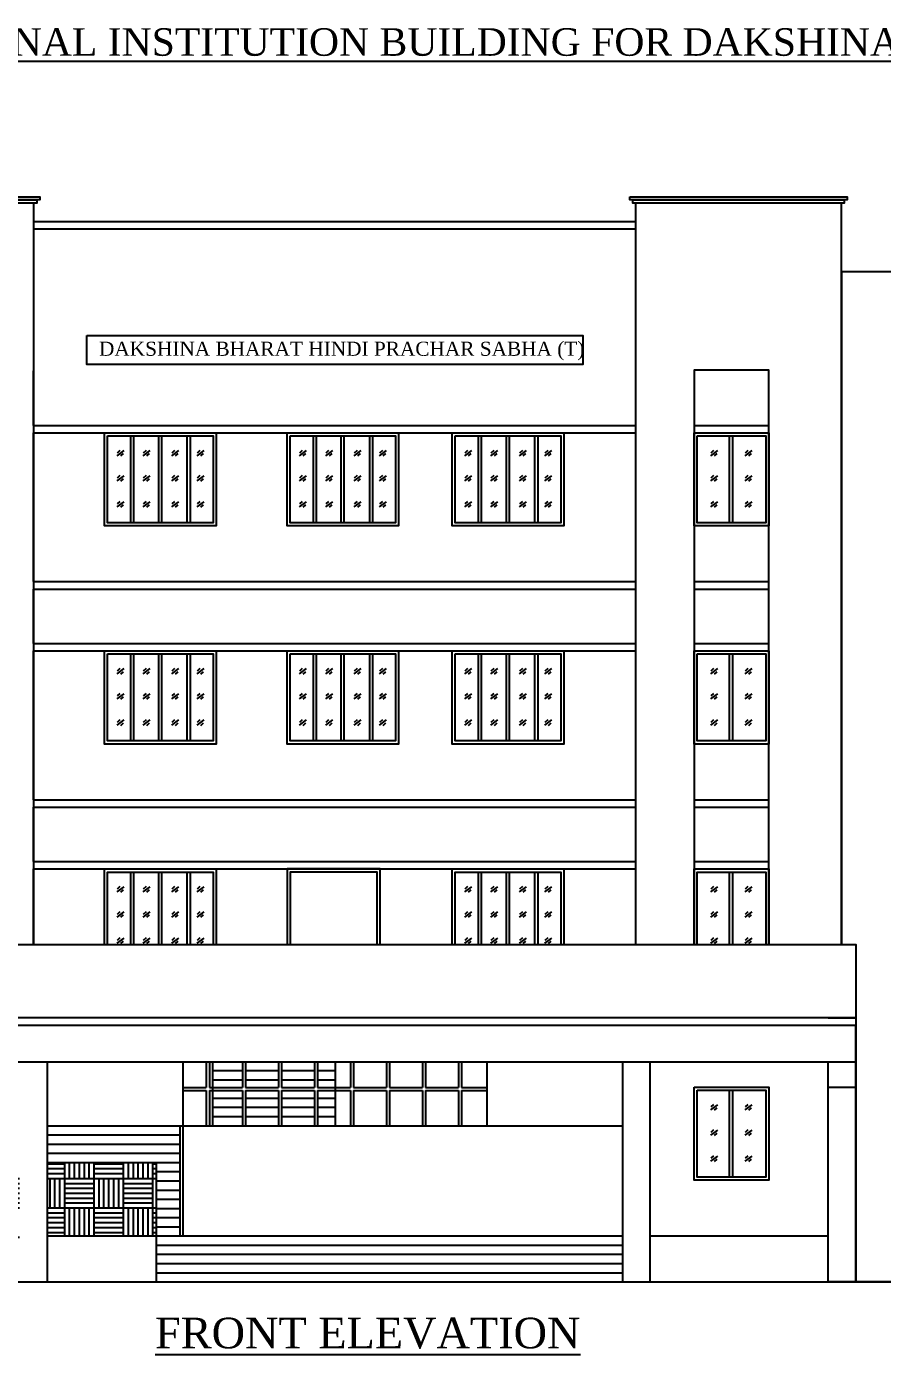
# Model space of a CAD drawing. Header units: metres. Extents: x -53 to 471, y -924 to -843.
# Drawn here: x 413.14 to 427.11, y -864.62 to -842.95 of the extents above; entities that cross this region are included whole.
import ezdxf

# ---------------------------------------------------------------- set-up
doc = ezdxf.new("R2010")
doc.units = ezdxf.units.M
doc.header["$MEASUREMENT"] = 0
doc.styles.add('Isa-', font='times.ttf')

msp = doc.modelspace()

# ---------------------------------------------------------------- hatches: boundary and pattern name
h = msp.add_hatch()
h.set_pattern_fill('AR-PARQ1', color=256, scale=0.04, style=0)
h.set_pattern_definition([(90, (0, 0.3327), (-0.48, 0.48), [0.48, -0.48]), (90, (0.08, 0.3327), (-0.48, 0.48), [0.48, -0.48]), (90, (0.16, 0.3327), (-0.48, 0.48), [0.48, -0.48]), (90, (0.24, 0.3327), (-0.48, 0.48), [0.48, -0.48]), (90, (0.32, 0.3327), (-0.48, 0.48), [0.48, -0.48]), (90, (0.4, 0.3327), (-0.48, 0.48), [0.48, -0.48]), (90, (0.48, 0.3327), (-0.48, 0.48), [0.48, -0.48]), (0, (0, 0.8127), (0.48, -0.48), [0.48, -0.48]), (0, (0, 0.8927), (0.48, -0.48), [0.48, -0.48]), (0, (0, 0.9727), (0.48, -0.48), [0.48, -0.48]), (0, (0, 1.0527), (0.48, -0.48), [0.48, -0.48]), (0, (0, 1.1327), (0.48, -0.48), [0.48, -0.48]), (0, (0, 1.2127), (0.48, -0.48), [0.48, -0.48]), (0, (0, 1.2927), (0.48, -0.48), [0.48, -0.48])])
h.paths.add_polyline_path([(404.30186, -863.43573), (409.67195, -862.98822), (409.67195, -861.78406), (404.25195, -862.23573), (404.25195, -863.43573)])
h.paths.add_polyline_path([(413.02195, -862.70905), (413.02195, -861.50489), (410.12195, -861.74656), (410.12195, -862.95072)])
h.paths.add_polyline_path([(413.47195, -861.48573), (413.47195, -862.68573), (415.25195, -862.68573), (415.25195, -861.48573)])

# ---------------------------------------------------------------- linework, layer by layer
at = {"color": 38, "ltscale": 3}
for p, q in [((409.90195, -845.72573), (413.25195, -845.72573)), ((423.08195, -845.72573), (426.43195, -845.72573))]:
    msp.add_line(p, q, dxfattribs=at)
for p, q in [((413.25195, -846.12573), (423.08195, -846.12573)), ((413.25195, -846.24573), (423.08195, -846.24573)), ((426.43195, -846.94573), (445.12195, -846.94573)), ((426.43195, -846.94573), (444.51195, -846.94573)), ((426.43195, -848.44573), (426.44195, -848.44573)), ((413.25195, -849.45573), (413.25195, -848.56573)), ((423.08195, -849.45573), (423.08195, -848.56573)), ((426.43195, -848.56573), (426.44195, -848.56573)), ((426.44195, -849.45573), (426.44195, -848.56573)), ((413.25195, -849.45573), (423.08195, -849.45573)), ((413.25195, -852.00573), (413.25195, -849.57573)), ((413.25195, -849.57573), (423.08195, -849.57573)), ((423.08195, -852.00573), (423.08195, -849.57573)), ((424.03195, -849.45573), (425.25195, -849.45573)), ((424.03195, -849.57573), (425.25195, -849.57573)), ((426.43195, -849.45573), (426.44195, -849.45573)), ((426.43195, -849.57573), (426.44195, -849.57573)), ((414.61966, -849.90071), (414.66504, -849.85832)), ((415.0474, -849.90071), (415.09278, -849.85832)), ((415.51385, -849.90071), (415.55924, -849.85832)), ((415.92734, -849.90071), (415.97273, -849.85832)), ((417.59789, -849.90071), (417.64328, -849.85832)), ((418.02563, -849.90071), (418.07101, -849.85832)), ((418.49209, -849.90071), (418.53747, -849.85832)), ((418.90558, -849.90071), (418.95096, -849.85832)), ((420.29466, -849.90071), (420.34004, -849.85832)), ((420.7224, -849.90071), (420.76778, -849.85832)), ((421.18885, -849.90071), (421.23424, -849.85832)), ((421.60234, -849.90071), (421.64773, -849.85832)), ((414.61414, -849.94972), (414.72851, -849.86554)), ((414.67294, -849.95393), (414.71734, -849.91549)), ((415.04188, -849.94972), (415.15625, -849.86554)), ((415.10068, -849.95393), (415.14508, -849.91549)), ((415.50834, -849.94972), (415.6227, -849.86554)), ((415.56713, -849.95393), (415.61153, -849.91549)), ((415.92183, -849.94972), (416.0362, -849.86554)), ((415.98062, -849.95393), (416.02502, -849.91549)), ((417.59238, -849.94972), (417.70675, -849.86554)), ((417.65117, -849.95393), (417.69557, -849.91549)), ((418.02011, -849.94972), (418.13448, -849.86554)), ((418.07891, -849.95393), (418.12331, -849.91549)), ((418.48657, -849.94972), (418.60094, -849.86554)), ((418.54536, -849.95393), (418.58977, -849.91549)), ((418.90006, -849.94972), (419.01443, -849.86554)), ((418.95885, -849.95393), (419.00326, -849.91549)), ((420.28914, -849.94972), (420.40351, -849.86554)), ((420.34794, -849.95393), (420.39234, -849.91549)), ((420.71688, -849.94972), (420.83125, -849.86554)), ((420.77568, -849.95393), (420.82008, -849.91549)), ((421.18334, -849.94972), (421.2977, -849.86554)), ((421.24213, -849.95393), (421.28653, -849.91549)), ((421.59683, -849.94972), (421.7112, -849.86554)), ((421.65562, -849.95393), (421.70002, -849.91549)), ((414.61414, -850.36058), (414.72851, -850.27641)), ((414.61966, -850.31157), (414.66504, -850.26919)), ((415.04188, -850.36058), (415.15625, -850.27641)), ((415.0474, -850.31157), (415.09278, -850.26919)), ((415.50834, -850.36058), (415.6227, -850.27641)), ((415.51385, -850.31157), (415.55924, -850.26919)), ((415.92183, -850.36058), (416.0362, -850.27641)), ((415.92734, -850.31157), (415.97273, -850.26919)), ((417.59238, -850.36058), (417.70675, -850.27641)), ((417.59789, -850.31157), (417.64328, -850.26919)), ((418.02011, -850.36058), (418.13448, -850.27641)), ((418.02563, -850.31157), (418.07101, -850.26919)), ((418.48657, -850.36058), (418.60094, -850.27641)), ((418.49209, -850.31157), (418.53747, -850.26919)), ((418.90006, -850.36058), (419.01443, -850.27641)), ((418.90558, -850.31157), (418.95096, -850.26919)), ((420.28914, -850.36058), (420.40351, -850.27641)), ((420.29466, -850.31157), (420.34004, -850.26919)), ((420.71688, -850.36058), (420.83125, -850.27641)), ((420.7224, -850.31157), (420.76778, -850.26919)), ((421.18334, -850.36058), (421.2977, -850.27641)), ((421.18885, -850.31157), (421.23424, -850.26919)), ((421.59683, -850.36058), (421.7112, -850.27641)), ((421.60234, -850.31157), (421.64773, -850.26919)), ((414.67294, -850.36479), (414.71734, -850.32636)), ((415.10068, -850.36479), (415.14508, -850.32636)), ((415.56713, -850.36479), (415.61153, -850.32636)), ((415.98062, -850.36479), (416.02502, -850.32636)), ((417.65117, -850.36479), (417.69557, -850.32636)), ((418.07891, -850.36479), (418.12331, -850.32636)), ((418.54536, -850.36479), (418.58977, -850.32636)), ((418.95885, -850.36479), (419.00326, -850.32636)), ((420.34794, -850.36479), (420.39234, -850.32636)), ((420.77568, -850.36479), (420.82008, -850.32636)), ((421.24213, -850.36479), (421.28653, -850.32636)), ((421.65562, -850.36479), (421.70002, -850.32636)), ((414.61414, -850.78688), (414.72851, -850.70271)), ((414.61966, -850.73787), (414.66504, -850.69548)), ((415.04188, -850.78688), (415.15625, -850.70271)), ((415.0474, -850.73787), (415.09278, -850.69548)), ((415.50834, -850.78688), (415.6227, -850.70271)), ((415.51385, -850.73787), (415.55924, -850.69548)), ((415.92183, -850.78688), (416.0362, -850.70271)), ((415.92734, -850.73787), (415.97273, -850.69548)), ((417.59238, -850.78688), (417.70675, -850.70271)), ((417.59789, -850.73787), (417.64328, -850.69548)), ((418.02011, -850.78688), (418.13448, -850.70271)), ((418.02563, -850.73787), (418.07101, -850.69548)), ((418.48657, -850.78688), (418.60094, -850.70271)), ((418.49209, -850.73787), (418.53747, -850.69548)), ((418.90006, -850.78688), (419.01443, -850.70271)), ((418.90558, -850.73787), (418.95096, -850.69548)), ((420.28914, -850.78688), (420.40351, -850.70271)), ((420.29466, -850.73787), (420.34004, -850.69548)), ((420.71688, -850.78688), (420.83125, -850.70271)), ((420.7224, -850.73787), (420.76778, -850.69548)), ((421.18334, -850.78688), (421.2977, -850.70271)), ((421.18885, -850.73787), (421.23424, -850.69548)), ((421.59683, -850.78688), (421.7112, -850.70271)), ((421.60234, -850.73787), (421.64773, -850.69548)), ((414.67294, -850.79109), (414.71734, -850.75265)), ((415.10068, -850.79109), (415.14508, -850.75265)), ((415.56713, -850.79109), (415.61153, -850.75265)), ((415.98062, -850.79109), (416.02502, -850.75265)), ((417.65117, -850.79109), (417.69557, -850.75265)), ((418.07891, -850.79109), (418.12331, -850.75265)), ((418.54536, -850.79109), (418.58977, -850.75265)), ((418.95885, -850.79109), (419.00326, -850.75265)), ((420.34794, -850.79109), (420.39234, -850.75265)), ((420.77568, -850.79109), (420.82008, -850.75265)), ((421.24213, -850.79109), (421.28653, -850.75265)), ((421.65562, -850.79109), (421.70002, -850.75265)), ((413.25195, -852.00573), (423.08195, -852.00573)), ((424.03195, -852.00573), (425.25195, -852.00573)), ((426.43195, -852.00573), (426.44195, -852.00573)), ((413.25195, -853.01573), (413.25195, -852.12573)), ((413.25195, -852.12573), (423.08195, -852.12573)), ((423.08195, -853.01573), (423.08195, -852.12573)), ((424.03195, -852.12573), (425.25195, -852.12573)), ((426.43195, -852.12573), (426.44195, -852.12573)), ((413.25195, -853.01573), (423.08195, -853.01573)), ((424.03195, -853.01573), (425.25195, -853.01573)), ((426.43195, -853.01573), (426.44195, -853.01573)), ((413.25195, -855.56573), (413.25195, -853.13573)), ((413.25195, -853.13573), (423.08195, -853.13573)), ((423.08195, -855.56573), (423.08195, -853.13573)), ((424.03195, -853.13573), (425.25195, -853.13573)), ((426.43195, -853.13573), (426.44195, -853.13573)), ((414.61414, -853.50972), (414.72851, -853.42554)), ((414.61966, -853.46071), (414.66504, -853.41832)), ((414.67294, -853.51393), (414.71734, -853.47549)), ((415.04188, -853.50972), (415.15625, -853.42554)), ((415.0474, -853.46071), (415.09278, -853.41832)), ((415.10068, -853.51393), (415.14508, -853.47549)), ((415.50834, -853.50972), (415.6227, -853.42554)), ((415.51385, -853.46071), (415.55924, -853.41832)), ((415.56713, -853.51393), (415.61153, -853.47549)), ((415.92183, -853.50972), (416.0362, -853.42554)), ((415.92734, -853.46071), (415.97273, -853.41832)), ((415.98062, -853.51393), (416.02502, -853.47549)), ((417.59238, -853.50972), (417.70675, -853.42554)), ((417.59789, -853.46071), (417.64328, -853.41832)), ((417.65117, -853.51393), (417.69557, -853.47549)), ((418.02011, -853.50972), (418.13448, -853.42554)), ((418.02563, -853.46071), (418.07101, -853.41832)), ((418.07891, -853.51393), (418.12331, -853.47549)), ((418.48657, -853.50972), (418.60094, -853.42554)), ((418.49209, -853.46071), (418.53747, -853.41832)), ((418.54536, -853.51393), (418.58977, -853.47549)), ((418.90006, -853.50972), (419.01443, -853.42554)), ((418.90558, -853.46071), (418.95096, -853.41832)), ((418.95885, -853.51393), (419.00326, -853.47549)), ((420.28914, -853.50972), (420.40351, -853.42554)), ((420.29466, -853.46071), (420.34004, -853.41832)), ((420.34794, -853.51393), (420.39234, -853.47549)), ((420.71688, -853.50972), (420.83125, -853.42554)), ((420.7224, -853.46071), (420.76778, -853.41832)), ((420.77568, -853.51393), (420.82008, -853.47549)), ((421.18334, -853.50972), (421.2977, -853.42554)), ((421.18885, -853.46071), (421.23424, -853.41832)), ((421.24213, -853.51393), (421.28653, -853.47549)), ((421.59683, -853.50972), (421.7112, -853.42554)), ((421.60234, -853.46071), (421.64773, -853.41832)), ((421.65562, -853.51393), (421.70002, -853.47549)), ((414.61414, -853.92058), (414.72851, -853.83641)), ((414.61966, -853.87157), (414.66504, -853.82919)), ((414.67294, -853.92479), (414.71734, -853.88636)), ((415.04188, -853.92058), (415.15625, -853.83641)), ((415.0474, -853.87157), (415.09278, -853.82919)), ((415.10068, -853.92479), (415.14508, -853.88636)), ((415.50834, -853.92058), (415.6227, -853.83641)), ((415.51385, -853.87157), (415.55924, -853.82919)), ((415.56713, -853.92479), (415.61153, -853.88636)), ((415.92183, -853.92058), (416.0362, -853.83641)), ((415.92734, -853.87157), (415.97273, -853.82919)), ((415.98062, -853.92479), (416.02502, -853.88636)), ((417.59238, -853.92058), (417.70675, -853.83641)), ((417.59789, -853.87157), (417.64328, -853.82919)), ((417.65117, -853.92479), (417.69557, -853.88636)), ((418.02011, -853.92058), (418.13448, -853.83641)), ((418.02563, -853.87157), (418.07101, -853.82919)), ((418.07891, -853.92479), (418.12331, -853.88636)), ((418.48657, -853.92058), (418.60094, -853.83641)), ((418.49209, -853.87157), (418.53747, -853.82919)), ((418.54536, -853.92479), (418.58977, -853.88636)), ((418.90006, -853.92058), (419.01443, -853.83641)), ((418.90558, -853.87157), (418.95096, -853.82919)), ((418.95885, -853.92479), (419.00326, -853.88636)), ((420.28914, -853.92058), (420.40351, -853.83641)), ((420.29466, -853.87157), (420.34004, -853.82919)), ((420.34794, -853.92479), (420.39234, -853.88636)), ((420.71688, -853.92058), (420.83125, -853.83641)), ((420.7224, -853.87157), (420.76778, -853.82919)), ((420.77568, -853.92479), (420.82008, -853.88636)), ((421.18334, -853.92058), (421.2977, -853.83641)), ((421.18885, -853.87157), (421.23424, -853.82919)), ((421.24213, -853.92479), (421.28653, -853.88636)), ((421.59683, -853.92058), (421.7112, -853.83641)), ((421.60234, -853.87157), (421.64773, -853.82919)), ((421.65562, -853.92479), (421.70002, -853.88636)), ((414.61414, -854.34688), (414.72851, -854.26271)), ((414.61966, -854.29787), (414.66504, -854.25548)), ((414.67294, -854.35109), (414.71734, -854.31265)), ((415.04188, -854.34688), (415.15625, -854.26271)), ((415.0474, -854.29787), (415.09278, -854.25548)), ((415.10068, -854.35109), (415.14508, -854.31265)), ((415.50834, -854.34688), (415.6227, -854.26271)), ((415.51385, -854.29787), (415.55924, -854.25548)), ((415.56713, -854.35109), (415.61153, -854.31265)), ((415.92183, -854.34688), (416.0362, -854.26271)), ((415.92734, -854.29787), (415.97273, -854.25548)), ((415.98062, -854.35109), (416.02502, -854.31265)), ((417.59238, -854.34688), (417.70675, -854.26271)), ((417.59789, -854.29787), (417.64328, -854.25548)), ((417.65117, -854.35109), (417.69557, -854.31265)), ((418.02011, -854.34688), (418.13448, -854.26271)), ((418.02563, -854.29787), (418.07101, -854.25548)), ((418.07891, -854.35109), (418.12331, -854.31265)), ((418.48657, -854.34688), (418.60094, -854.26271)), ((418.49209, -854.29787), (418.53747, -854.25548)), ((418.54536, -854.35109), (418.58977, -854.31265)), ((418.90006, -854.34688), (419.01443, -854.26271)), ((418.90558, -854.29787), (418.95096, -854.25548)), ((418.95885, -854.35109), (419.00326, -854.31265)), ((420.28914, -854.34688), (420.40351, -854.26271)), ((420.29466, -854.29787), (420.34004, -854.25548)), ((420.34794, -854.35109), (420.39234, -854.31265)), ((420.71688, -854.34688), (420.83125, -854.26271)), ((420.7224, -854.29787), (420.76778, -854.25548)), ((420.77568, -854.35109), (420.82008, -854.31265)), ((421.18334, -854.34688), (421.2977, -854.26271)), ((421.18885, -854.29787), (421.23424, -854.25548)), ((421.24213, -854.35109), (421.28653, -854.31265)), ((421.59683, -854.34688), (421.7112, -854.26271)), ((421.60234, -854.29787), (421.64773, -854.25548)), ((421.65562, -854.35109), (421.70002, -854.31265)), ((413.25195, -855.56573), (423.08195, -855.56573)), ((413.25195, -855.68573), (423.08195, -855.68573)), ((413.25195, -856.57573), (413.25195, -855.68573)), ((423.08195, -856.57573), (423.08195, -855.68573)), ((424.03195, -855.56573), (425.25195, -855.56573)), ((424.03195, -855.68573), (425.25195, -855.68573)), ((426.43195, -855.56573), (426.44195, -855.56573)), ((426.43195, -855.68573), (426.44195, -855.68573)), ((413.25195, -856.57573), (423.08195, -856.57573)), ((424.03195, -856.57573), (425.25195, -856.57573)), ((426.43195, -856.57573), (426.44195, -856.57573)), ((413.25195, -857.92573), (413.25195, -856.69573)), ((413.25195, -856.69573), (423.08195, -856.69573)), ((423.08195, -857.92573), (423.08195, -856.69573)), ((424.03195, -856.69573), (425.25195, -856.69573)), ((426.43195, -856.69573), (426.44195, -856.69573)), ((414.61414, -857.06972), (414.72851, -856.98554)), ((414.61966, -857.02071), (414.66504, -856.97832)), ((415.04188, -857.06972), (415.15625, -856.98554)), ((415.0474, -857.02071), (415.09278, -856.97832)), ((415.50834, -857.06972), (415.6227, -856.98554)), ((415.51385, -857.02071), (415.55924, -856.97832)), ((415.92183, -857.06972), (416.0362, -856.98554)), ((415.92734, -857.02071), (415.97273, -856.97832)), ((420.28914, -857.06972), (420.40351, -856.98554)), ((420.29466, -857.02071), (420.34004, -856.97832)), ((420.71688, -857.06972), (420.83125, -856.98554)), ((420.7224, -857.02071), (420.76778, -856.97832)), ((421.18334, -857.06972), (421.2977, -856.98554)), ((421.18885, -857.02071), (421.23424, -856.97832)), ((421.59683, -857.06972), (421.7112, -856.98554)), ((421.60234, -857.02071), (421.64773, -856.97832)), ((414.67294, -857.07393), (414.71734, -857.03549)), ((415.10068, -857.07393), (415.14508, -857.03549)), ((415.56713, -857.07393), (415.61153, -857.03549)), ((415.98062, -857.07393), (416.02502, -857.03549)), ((420.34794, -857.07393), (420.39234, -857.03549)), ((420.77568, -857.07393), (420.82008, -857.03549)), ((421.24213, -857.07393), (421.28653, -857.03549)), ((421.65562, -857.07393), (421.70002, -857.03549)), ((414.61414, -857.48058), (414.72851, -857.39641)), ((414.61966, -857.43157), (414.66504, -857.38919)), ((414.67294, -857.48479), (414.71734, -857.44636)), ((415.04188, -857.48058), (415.15625, -857.39641)), ((415.0474, -857.43157), (415.09278, -857.38919)), ((415.10068, -857.48479), (415.14508, -857.44636)), ((415.50834, -857.48058), (415.6227, -857.39641)), ((415.51385, -857.43157), (415.55924, -857.38919)), ((415.56713, -857.48479), (415.61153, -857.44636)), ((415.92183, -857.48058), (416.0362, -857.39641)), ((415.92734, -857.43157), (415.97273, -857.38919)), ((415.98062, -857.48479), (416.02502, -857.44636)), ((420.28914, -857.48058), (420.40351, -857.39641)), ((420.29466, -857.43157), (420.34004, -857.38919)), ((420.34794, -857.48479), (420.39234, -857.44636)), ((420.71688, -857.48058), (420.83125, -857.39641)), ((420.7224, -857.43157), (420.76778, -857.38919)), ((420.77568, -857.48479), (420.82008, -857.44636)), ((421.18334, -857.48058), (421.2977, -857.39641)), ((421.18885, -857.43157), (421.23424, -857.38919)), ((421.24213, -857.48479), (421.28653, -857.44636)), ((421.59683, -857.48058), (421.7112, -857.39641)), ((421.60234, -857.43157), (421.64773, -857.38919)), ((421.65562, -857.48479), (421.70002, -857.44636)), ((414.61414, -857.90688), (414.72851, -857.82271)), ((414.61966, -857.85787), (414.66504, -857.81548)), ((414.67294, -857.91109), (414.71734, -857.87265)), ((415.04188, -857.90688), (415.15625, -857.82271)), ((415.0474, -857.85787), (415.09278, -857.81548)), ((415.10068, -857.91109), (415.14508, -857.87265)), ((415.50834, -857.90688), (415.6227, -857.82271)), ((415.51385, -857.85787), (415.55924, -857.81548)), ((415.56713, -857.91109), (415.61153, -857.87265)), ((415.92183, -857.90688), (416.0362, -857.82271)), ((415.92734, -857.85787), (415.97273, -857.81548)), ((415.98062, -857.91109), (416.02502, -857.87265)), ((420.28914, -857.90688), (420.40351, -857.82271)), ((420.29466, -857.85787), (420.34004, -857.81548)), ((420.34794, -857.91109), (420.39234, -857.87265)), ((420.71688, -857.90688), (420.83125, -857.82271)), ((420.7224, -857.85787), (420.76778, -857.81548)), ((420.77568, -857.91109), (420.82008, -857.87265)), ((421.18334, -857.90688), (421.2977, -857.82271)), ((421.18885, -857.85787), (421.23424, -857.81548)), ((421.24213, -857.91109), (421.28653, -857.87265)), ((421.59683, -857.90688), (421.7112, -857.82271)), ((421.60234, -857.85787), (421.64773, -857.81548)), ((421.65562, -857.91109), (421.70002, -857.87265)), ((415.69195, -862.68573), (415.69195, -860.25573)), ((420.65524, -860.88573), (420.65524, -860.25573)), ((413.47195, -860.88573), (422.86195, -860.88573)), ((415.64195, -862.68573), (415.64195, -860.88573)), ((413.47195, -861.03573), (415.64195, -861.03573)), ((413.47195, -861.18573), (415.64195, -861.18573)), ((413.47195, -861.33573), (415.64195, -861.33573)), ((413.47195, -861.48573), (415.64195, -861.48573)), ((413.47195, -861.48573), (415.25195, -861.48573)), ((415.25195, -861.48573), (415.25195, -863.43573)), ((415.25195, -861.63573), (415.64195, -861.63573)), ((415.25195, -861.78573), (415.64195, -861.78573)), ((415.25195, -861.93573), (415.64195, -861.93573)), ((415.25195, -862.08573), (415.64195, -862.08573)), ((415.25195, -862.23573), (415.64195, -862.23573)), ((415.25195, -862.38573), (415.64195, -862.38573)), ((415.25195, -862.53573), (415.64195, -862.53573)), ((413.47195, -862.68573), (422.86195, -862.68573)), ((415.25195, -862.83573), (422.86195, -862.83573)), ((423.31195, -862.68573), (423.31195, -863.43573)), ((423.31195, -862.68573), (426.22195, -862.68573)), ((415.25195, -862.98573), (422.86195, -862.98573)), ((415.25195, -863.13573), (422.86195, -863.13573)), ((415.25195, -863.28573), (422.86989, -863.28573)), ((389.82699, -863.43573), (446.3927, -863.43573))]:
    msp.add_line(p, q)
at = {"color": 50}
for p, q in [((414.83978, -851.04573), (414.83978, -849.62573)), ((414.88978, -851.04573), (414.88978, -849.62573)), ((415.29388, -851.04573), (415.29388, -849.62573)), ((415.34388, -851.04573), (415.34388, -849.62573)), ((415.76033, -851.04573), (415.76033, -849.62573)), ((415.81033, -851.04573), (415.81033, -849.62573)), ((417.81801, -851.04573), (417.81801, -849.62573)), ((417.86801, -851.04573), (417.86801, -849.62573)), ((418.27211, -851.04573), (418.27211, -849.62573)), ((418.32211, -851.04573), (418.32211, -849.62573)), ((418.73856, -851.04573), (418.73856, -849.62573)), ((418.78856, -851.04573), (418.78856, -849.62573)), ((420.51478, -851.04573), (420.51478, -849.62573)), ((420.56478, -851.04573), (420.56478, -849.62573)), ((420.96888, -851.04573), (420.96888, -849.62573)), ((421.01888, -851.04573), (421.01888, -849.62573)), ((421.43533, -851.04573), (421.43533, -849.62573)), ((421.48533, -851.04573), (421.48533, -849.62573)), ((414.83978, -854.60573), (414.83978, -853.18573)), ((414.88978, -854.60573), (414.88978, -853.18573)), ((415.29388, -854.60573), (415.29388, -853.18573)), ((415.34388, -854.60573), (415.34388, -853.18573)), ((415.76033, -854.60573), (415.76033, -853.18573)), ((415.81033, -854.60573), (415.81033, -853.18573)), ((417.81801, -854.60573), (417.81801, -853.18573)), ((417.86801, -854.60573), (417.86801, -853.18573)), ((418.27211, -854.60573), (418.27211, -853.18573)), ((418.32211, -854.60573), (418.32211, -853.18573)), ((418.73856, -854.60573), (418.73856, -853.18573)), ((418.78856, -854.60573), (418.78856, -853.18573)), ((420.51478, -854.60573), (420.51478, -853.18573)), ((420.56478, -854.60573), (420.56478, -853.18573)), ((420.96888, -854.60573), (420.96888, -853.18573)), ((421.01888, -854.60573), (421.01888, -853.18573)), ((421.43533, -854.60573), (421.43533, -853.18573)), ((421.48533, -854.60573), (421.48533, -853.18573)), ((414.83978, -857.92573), (414.83978, -856.74573)), ((414.88978, -857.92573), (414.88978, -856.74573)), ((415.29388, -857.92573), (415.29388, -856.74573)), ((415.34388, -857.92573), (415.34388, -856.74573)), ((415.76033, -857.92573), (415.76033, -856.74573)), ((415.81033, -857.92573), (415.81033, -856.74573)), ((420.51478, -857.92573), (420.51478, -856.74573)), ((420.56478, -857.92573), (420.56478, -856.74573)), ((420.96888, -857.92573), (420.96888, -856.74573)), ((421.01888, -857.92573), (421.01888, -856.74573)), ((421.43533, -857.92573), (421.43533, -856.74573)), ((421.48533, -857.92573), (421.48533, -856.74573))]:
    msp.add_line(p, q, dxfattribs=at)
at = {"lineweight": -3}
for p, q in [((424.03195, -849.57573), (425.25195, -849.57573)), ((424.31073, -849.90071), (424.35611, -849.85832)), ((424.86994, -849.90071), (424.91532, -849.85832)), ((424.30521, -849.94972), (424.41958, -849.86554)), ((424.36401, -849.95393), (424.40841, -849.91549)), ((424.86442, -849.94972), (424.97879, -849.86554)), ((424.92321, -849.95393), (424.96762, -849.91549)), ((424.30521, -850.36058), (424.41958, -850.27641)), ((424.31073, -850.31157), (424.35611, -850.26919)), ((424.86442, -850.36058), (424.97879, -850.27641)), ((424.86994, -850.31157), (424.91532, -850.26919)), ((424.36401, -850.36479), (424.40841, -850.32636)), ((424.92321, -850.36479), (424.96762, -850.32636)), ((424.30521, -850.78688), (424.41958, -850.70271)), ((424.31073, -850.73787), (424.35611, -850.69548)), ((424.86442, -850.78688), (424.97879, -850.70271)), ((424.86994, -850.73787), (424.91532, -850.69548)), ((424.36401, -850.79109), (424.40841, -850.75265)), ((424.92321, -850.79109), (424.96762, -850.75265)), ((424.03195, -853.13573), (425.25195, -853.13573)), ((424.30521, -853.50972), (424.41958, -853.42554)), ((424.31073, -853.46071), (424.35611, -853.41832)), ((424.36401, -853.51393), (424.40841, -853.47549)), ((424.86442, -853.50972), (424.97879, -853.42554)), ((424.86994, -853.46071), (424.91532, -853.41832)), ((424.92321, -853.51393), (424.96762, -853.47549)), ((424.30521, -853.92058), (424.41958, -853.83641)), ((424.31073, -853.87157), (424.35611, -853.82919)), ((424.36401, -853.92479), (424.40841, -853.88636)), ((424.86442, -853.92058), (424.97879, -853.83641)), ((424.86994, -853.87157), (424.91532, -853.82919)), ((424.92321, -853.92479), (424.96762, -853.88636)), ((424.30521, -854.34688), (424.41958, -854.26271)), ((424.31073, -854.29787), (424.35611, -854.25548)), ((424.36401, -854.35109), (424.40841, -854.31265)), ((424.86442, -854.34688), (424.97879, -854.26271)), ((424.86994, -854.29787), (424.91532, -854.25548)), ((424.92321, -854.35109), (424.96762, -854.31265)), ((424.03195, -856.69573), (425.25195, -856.69573)), ((424.30521, -857.06972), (424.41958, -856.98554)), ((424.31073, -857.02071), (424.35611, -856.97832)), ((424.86442, -857.06972), (424.97879, -856.98554)), ((424.86994, -857.02071), (424.91532, -856.97832)), ((424.36401, -857.07393), (424.40841, -857.03549)), ((424.92321, -857.07393), (424.96762, -857.03549)), ((424.30521, -857.48058), (424.41958, -857.39641)), ((424.31073, -857.43157), (424.35611, -857.38919)), ((424.36401, -857.48479), (424.40841, -857.44636)), ((424.86442, -857.48058), (424.97879, -857.39641)), ((424.86994, -857.43157), (424.91532, -857.38919)), ((424.92321, -857.48479), (424.96762, -857.44636)), ((424.30521, -857.90688), (424.41958, -857.82271)), ((424.31073, -857.85787), (424.35611, -857.81548)), ((424.36401, -857.91109), (424.40841, -857.87265)), ((424.86442, -857.90688), (424.97879, -857.82271)), ((424.86994, -857.85787), (424.91532, -857.81548)), ((424.92321, -857.91109), (424.96762, -857.87265)), ((409.67195, -859.24573), (426.67195, -859.24573)), ((426.67195, -863.43573), (426.67195, -859.24573)), ((409.67195, -859.84573), (426.67195, -859.84573)), ((415.69195, -862.68573), (415.69195, -859.84573)), ((420.65524, -860.88573), (420.65524, -859.84573)), ((424.03195, -860.25573), (425.25195, -860.25573)), ((426.22195, -863.43573), (426.22195, -860.25573)), ((424.30521, -860.62972), (424.41958, -860.54554)), ((424.31073, -860.58071), (424.35611, -860.53832)), ((424.36401, -860.63393), (424.40841, -860.59549)), ((424.86442, -860.62972), (424.97879, -860.54554)), ((424.86994, -860.58071), (424.91532, -860.53832)), ((424.92321, -860.63393), (424.96762, -860.59549)), ((413.47195, -860.88573), (422.86195, -860.88573)), ((424.30521, -861.04058), (424.41958, -860.95641)), ((424.31073, -860.99157), (424.35611, -860.94919)), ((424.36401, -861.04479), (424.40841, -861.00636)), ((424.86442, -861.04058), (424.97879, -860.95641)), ((424.86994, -860.99157), (424.91532, -860.94919)), ((424.92321, -861.04479), (424.96762, -861.00636)), ((424.30521, -861.46688), (424.41958, -861.38271)), ((424.31073, -861.41787), (424.35611, -861.37548)), ((424.36401, -861.47109), (424.40841, -861.43265)), ((424.86442, -861.46688), (424.97879, -861.38271)), ((424.86994, -861.41787), (424.91532, -861.37548)), ((424.92321, -861.47109), (424.96762, -861.43265))]:
    msp.add_line(p, q, dxfattribs=at)
at = {"color": 50, "lineweight": -3}
for p, q in [((424.61219, -851.04573), (424.61219, -849.62573)), ((424.66219, -851.04573), (424.66219, -849.62573)), ((424.61219, -854.60573), (424.61219, -853.18573)), ((424.66219, -854.60573), (424.66219, -853.18573)), ((424.61219, -857.92573), (424.61219, -856.74573)), ((424.66219, -857.92573), (424.66219, -856.74573)), ((424.61219, -861.72573), (424.61219, -860.30573)), ((424.66219, -861.72573), (424.66219, -860.30573))]:
    msp.add_line(p, q, dxfattribs=at)
at = {"color": 4, "ltscale": 3}
for p, q in [((413.47195, -859.84573), (413.47195, -863.43573)), ((422.86195, -859.84573), (422.86195, -863.43573)), ((423.31195, -859.84573), (423.31195, -863.43573))]:
    msp.add_line(p, q, dxfattribs=at)
at = {"color": 5}
for p, q in [((416.07087, -859.84573), (416.07087, -860.26073)), ((416.12087, -859.84573), (416.12087, -860.26073)), ((416.65876, -859.84573), (416.65876, -860.26073)), ((416.70876, -859.84573), (416.70876, -860.26073)), ((417.24665, -859.84573), (417.24665, -860.26073)), ((417.29665, -859.84573), (417.29665, -860.26073)), ((417.83454, -859.84573), (417.83454, -860.26073)), ((417.88454, -859.84573), (417.88454, -860.26073)), ((418.42243, -859.84573), (418.42243, -860.26073)), ((418.47243, -859.84573), (418.47243, -860.26073)), ((419.01032, -859.84573), (419.01032, -860.26073)), ((419.06032, -859.84573), (419.06032, -860.26073)), ((419.59821, -859.84573), (419.59821, -860.26073)), ((419.64821, -859.84573), (419.64821, -860.26073)), ((420.1861, -859.84573), (420.1861, -860.26073)), ((420.2361, -859.84573), (420.2361, -860.26073)), ((415.69195, -860.26073), (416.07087, -860.26073)), ((416.12087, -860.26073), (416.65876, -860.26073)), ((416.70876, -860.26073), (417.24665, -860.26073)), ((417.29665, -860.26073), (417.83454, -860.26073)), ((417.88454, -860.26073), (418.42243, -860.26073)), ((418.47243, -860.26073), (419.01032, -860.26073)), ((419.06032, -860.26073), (419.59821, -860.26073)), ((419.64821, -860.26073), (420.1861, -860.26073)), ((420.2361, -860.26073), (420.65524, -860.26073)), ((415.69195, -860.31073), (416.07087, -860.31073)), ((416.07087, -860.31073), (416.07087, -860.88573)), ((416.12087, -860.31073), (416.12087, -860.88573)), ((416.12087, -860.31073), (416.65876, -860.31073)), ((416.65876, -860.31073), (416.65876, -860.88573)), ((416.70876, -860.31073), (416.70876, -860.88573)), ((416.70876, -860.31073), (417.24665, -860.31073)), ((417.24665, -860.31073), (417.24665, -860.88573)), ((417.29665, -860.31073), (417.29665, -860.88573)), ((417.29665, -860.31073), (417.83454, -860.31073)), ((417.83454, -860.31073), (417.83454, -860.88573)), ((417.88454, -860.31073), (417.88454, -860.88573)), ((417.88454, -860.31073), (418.42243, -860.31073)), ((418.42243, -860.31073), (418.42243, -860.88573)), ((418.47243, -860.31073), (418.47243, -860.88573)), ((418.47243, -860.31073), (419.01032, -860.31073)), ((419.01032, -860.31073), (419.01032, -860.88573)), ((419.06032, -860.31073), (419.06032, -860.88573)), ((419.06032, -860.31073), (419.59821, -860.31073)), ((419.59821, -860.31073), (419.59821, -860.88573)), ((419.64821, -860.31073), (419.64821, -860.88573)), ((419.64821, -860.31073), (420.1861, -860.31073)), ((420.1861, -860.31073), (420.1861, -860.88573)), ((420.2361, -860.31073), (420.2361, -860.88573)), ((420.2361, -860.31073), (420.65524, -860.31073))]:
    msp.add_line(p, q, dxfattribs=at)
at = {"color": 6, "ltscale": 3}
for p, q in [((416.17359, -859.84573), (416.17359, -860.88573)), ((418.17359, -859.84573), (418.17359, -860.88573))]:
    msp.add_line(p, q, dxfattribs=at)
at = {"color": 253, "lineweight": -3}
for p, q in [((416.17359, -859.98573), (416.65876, -859.98573)), ((416.70876, -859.98573), (417.24665, -859.98573)), ((417.29665, -859.98573), (417.83454, -859.98573)), ((417.88454, -859.98573), (418.17359, -859.98573)), ((416.17359, -860.13573), (416.65876, -860.13573)), ((416.70876, -860.13573), (417.24665, -860.13573)), ((417.29665, -860.13573), (417.83454, -860.13573)), ((417.88454, -860.13573), (418.17359, -860.13573)), ((416.17359, -860.43573), (416.65876, -860.43573)), ((416.70876, -860.43573), (417.24665, -860.43573)), ((417.29665, -860.43573), (417.83454, -860.43573)), ((417.88454, -860.43573), (418.17359, -860.43573)), ((416.17359, -860.58573), (416.65876, -860.58573)), ((416.70876, -860.58573), (417.24665, -860.58573)), ((417.29665, -860.58573), (417.83454, -860.58573)), ((417.88454, -860.58573), (418.17359, -860.58573)), ((416.17359, -860.73573), (416.65876, -860.73573)), ((416.17359, -860.88573), (418.17359, -860.88573)), ((416.70876, -860.73573), (417.24665, -860.73573)), ((417.29665, -860.73573), (417.83454, -860.73573)), ((417.88454, -860.73573), (418.17359, -860.73573))]:
    msp.add_line(p, q, dxfattribs=at)
at = {"color": 3, "lineweight": -3}
msp.add_line((426.22195, -860.25573), (426.67195, -860.25573), dxfattribs=at)
at = {"color": 38, "ltscale": 3}
for points in [[(409.80195, -845.72573), (413.35195, -845.72573), (413.35195, -845.77573), (409.80195, -845.77573)], [(422.98195, -845.72573), (426.53195, -845.72573), (426.53195, -845.77573), (422.98195, -845.77573)], [(409.85195, -845.77573), (413.30195, -845.77573), (413.30195, -845.82573), (409.85195, -845.82573)], [(423.03195, -845.77573), (426.48195, -845.77573), (426.48195, -845.82573), (423.03195, -845.82573)]]:
    msp.add_lwpolyline(points, close=True, dxfattribs=at)
at = {"color": 32}
for points in [[(413.25195, -845.82573), (413.25195, -857.92573)], [(423.08195, -857.92573), (423.08195, -845.82573)], [(426.43195, -845.82573), (426.43195, -857.92573)], [(426.44195, -857.92573), (426.44195, -846.94573), (433.38195, -846.94573), (433.38195, -863.43573), (431.77695, -863.43573), (431.77695, -849.45573), (428.04695, -849.45573), (428.04695, -863.43573), (426.44195, -863.43573), (426.44195, -863.43573)], [(425.25195, -857.92573), (425.25195, -848.55573), (424.03195, -848.55573), (424.03195, -857.92573)]]:
    msp.add_lwpolyline(points, dxfattribs=at)
at = {"color": 4, "ltscale": 3}
msp.add_lwpolyline([(414.11983, -847.99054), (422.21406, -847.99054), (422.21406, -848.46002), (414.11983, -848.46002)], close=True, dxfattribs=at)
at = {"color": 50}
for points in [[(414.41018, -849.57573), (416.23018, -849.57573), (416.23018, -851.09573), (414.41018, -851.09573)], [(414.46018, -849.62573), (416.18018, -849.62573), (416.18018, -851.04573), (414.46018, -851.04573)], [(417.38841, -849.57573), (419.20841, -849.57573), (419.20841, -851.09573), (417.38841, -851.09573)], [(417.43841, -849.62573), (419.15841, -849.62573), (419.15841, -851.04573), (417.43841, -851.04573)], [(420.08518, -849.57573), (421.90518, -849.57573), (421.90518, -851.09573), (420.08518, -851.09573)], [(420.13518, -849.62573), (421.85518, -849.62573), (421.85518, -851.04573), (420.13518, -851.04573)], [(414.41018, -853.13573), (416.23018, -853.13573), (416.23018, -854.65573), (414.41018, -854.65573)], [(414.46018, -853.18573), (416.18018, -853.18573), (416.18018, -854.60573), (414.46018, -854.60573)], [(417.38841, -853.13573), (419.20841, -853.13573), (419.20841, -854.65573), (417.38841, -854.65573)], [(417.43841, -853.18573), (419.15841, -853.18573), (419.15841, -854.60573), (417.43841, -854.60573)], [(420.08518, -853.13573), (421.90518, -853.13573), (421.90518, -854.65573), (420.08518, -854.65573)], [(420.13518, -853.18573), (421.85518, -853.18573), (421.85518, -854.60573), (420.13518, -854.60573)]]:
    msp.add_lwpolyline(points, close=True, dxfattribs=at)
at = {"color": 50, "lineweight": -3}
for points in [[(424.03195, -849.57573), (425.25195, -849.57573), (425.25195, -851.09573), (424.03195, -851.09573)], [(424.08195, -849.62573), (425.20195, -849.62573), (425.20195, -851.04573), (424.08195, -851.04573)], [(424.03195, -853.13573), (425.25195, -853.13573), (425.25195, -854.65573), (424.03195, -854.65573)], [(424.08195, -853.18573), (425.20195, -853.18573), (425.20195, -854.60573), (424.08195, -854.60573)], [(424.03195, -860.25573), (425.25195, -860.25573), (425.25195, -861.77573), (424.03195, -861.77573)], [(424.08195, -860.30573), (425.20195, -860.30573), (425.20195, -861.72573), (424.08195, -861.72573)]]:
    msp.add_lwpolyline(points, close=True, dxfattribs=at)
at = {"color": 50}
for points in [[(414.41018, -857.92573), (414.41018, -856.69573), (416.23018, -856.69573), (416.23018, -857.92573)], [(414.46018, -857.92573), (414.46018, -856.74573), (416.18018, -856.74573), (416.18018, -857.92573)], [(420.08518, -857.92573), (420.08518, -856.69573), (421.90518, -856.69573), (421.90518, -857.92573)], [(420.13518, -857.92573), (420.13518, -856.74573), (421.85518, -856.74573), (421.85518, -857.92573)]]:
    msp.add_lwpolyline(points, dxfattribs=at)
for points in [[(418.90841, -857.92573), (418.90841, -856.69573), (417.38841, -856.69573), (417.38841, -857.92573)], [(418.85841, -857.92573), (418.85841, -856.74573), (417.43841, -856.74573), (417.43841, -857.92573)]]:
    msp.add_lwpolyline(points)
at = {"color": 50, "lineweight": -3}
for points in [[(424.03195, -857.92573), (424.03195, -856.69573), (425.25195, -856.69573), (425.25195, -857.92573)], [(424.08195, -857.92573), (424.08195, -856.74573), (425.20195, -856.74573), (425.20195, -857.92573)]]:
    msp.add_lwpolyline(points, dxfattribs=at)
at = {"color": 3, "lineweight": -3}
msp.add_lwpolyline([(409.67195, -857.92573), (426.67195, -857.92573), (426.67195, -859.12573), (409.67195, -859.12573)], close=True, dxfattribs=at)
msp.add_lwpolyline([(426.22195, -859.12573), (426.67195, -859.12573), (426.67195, -863.43573), (426.22195, -863.43573), (426.22195, -859.84573)], dxfattribs=at)

# ---------------------------------------------------------------- texts
at = {"color": 2, "lineweight": -3, "style": 'Isa-'}
for s, height, p in [('%%UPLAN SHOWING THE PROPOSED ADDITIONAL CONSTRUCTION OF EDUCATIONAL INSTITUTION BUILDING FOR DAKSHINA BHARAT HINDI PRACHAR SABHA (T) ', 0.45, (388.10586, -843.42194)), ('DAKSHINA BHARAT HINDI PRACHAR SABHA (T)', 0.23, (414.31946, -848.31928))]:
    msp.add_text(s, height=height, dxfattribs=at).set_placement(p)
at = {"color": 3, "lineweight": -3, "style": 'Isa-'}
msp.add_text('%%UFRONT ELEVATION', height=0.5, dxfattribs=at).set_placement((415.23416, -864.5198))

doc.saveas('drawing.dxf')
